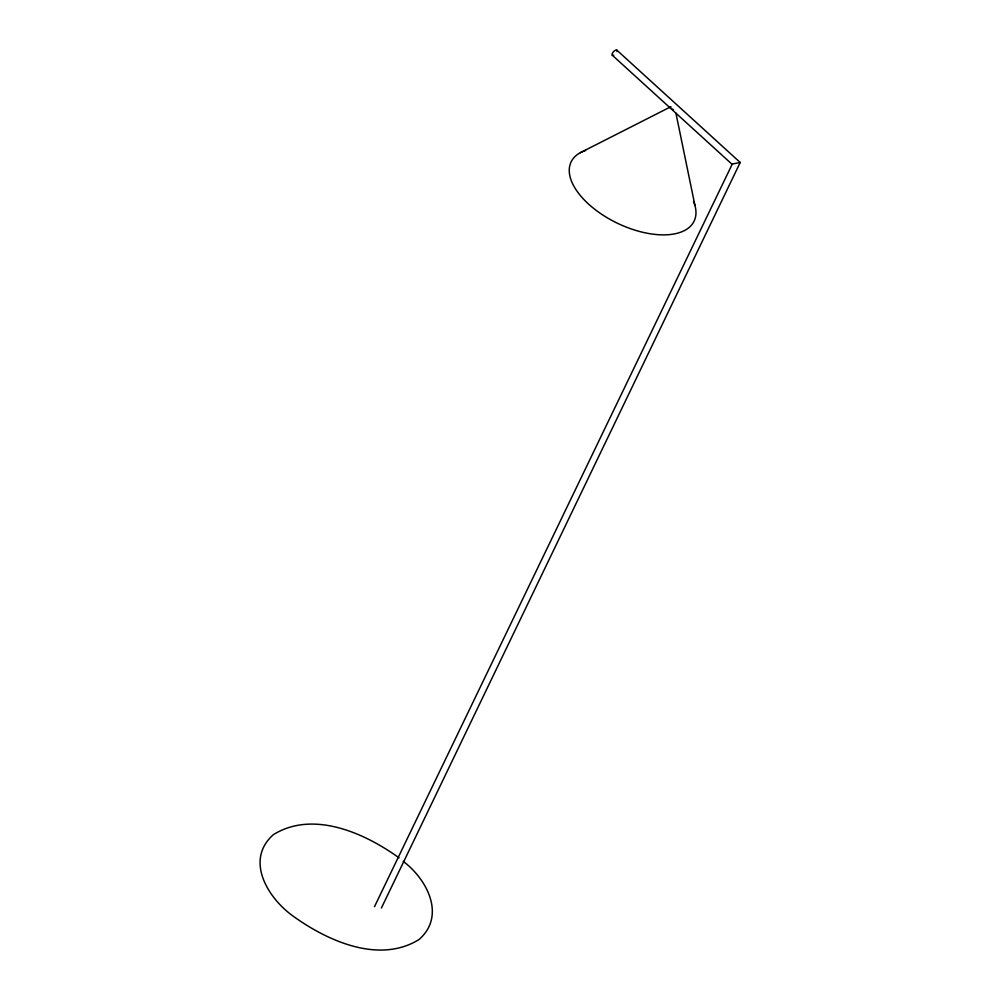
<?xml version="1.0" encoding="UTF-8"?>
<svg xmlns="http://www.w3.org/2000/svg" width="1000" height="1000" viewBox="0 0 1000 1000"><rect width="100%" height="100%" fill="white"/><g stroke="black" fill="none" stroke-linecap="round" stroke-linejoin="round"><path stroke-width="1.5" d="M374.487 906.688L732.35 163.9M381.4 908.025L740.212 162.488L616.862 50.163M580.438 152.637L670.913 106.7M739.575 162.488L740.212 162.488L731.862 164.112L612.312 55.237M399.05 857.825C364.787 833.15 313.15 809.887 273.3 834.7C244.375 860.487 268.325 898.6 293.4 916.325C327.663 940.987 379.3 964.262 419.137 939.45C446.238 915.55 426.863 879.025 403.212 861.325M675.913 113.125L694.938 205.438M693.512 201.35A68.263 35.163 25.7 0 1 618.325 223.663A68.263 35.163 25.7 0 1 585.575 150.475M673.45 109.6A2.425 1.25 25.7 0 1 670.55 107.587M613.763 55.163A3.413 1.462 -47.7 0 1 612.188 53.825A3.413 1.462 -47.7 0 1 615.4 50.237A3.413 1.462 -47.7 0 1 616.987 51.575"/></g></svg>
